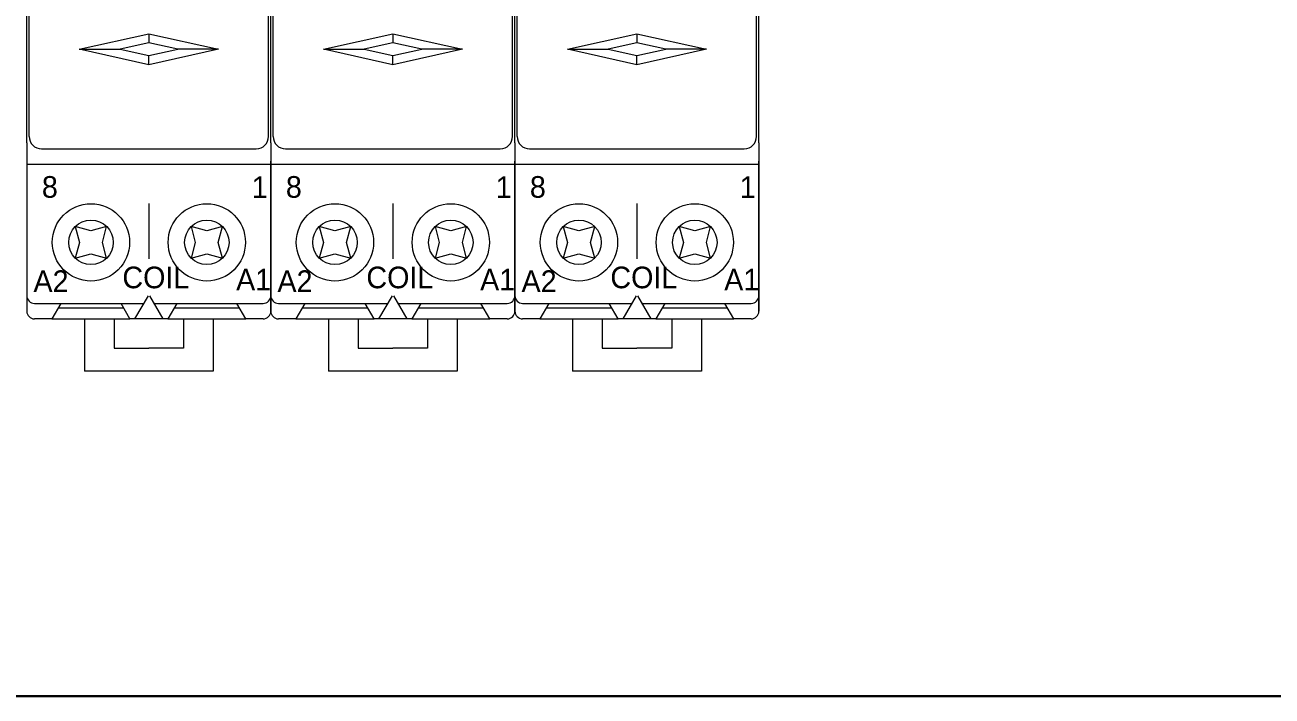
# Model space of a CAD drawing. Header units: millimetres. Extents: x -6000 to 26000, y -6000 to 26000.
# Drawn here: x 86.41 to 97.64, y -3066.75 to -3060.71 of the extents above; entities that cross this region are included whole.
import ezdxf

# ---------------------------------------------------------------- set-up
doc = ezdxf.new("R2010")
doc.units = ezdxf.units.MM
doc.header["$MEASUREMENT"] = 0
for name, color, linetype, lineweight in [('Чертеж и Рисунок_Ном._пера__1', 7, 'Continuous', 15), ('Чертеж и Рисунок_Ном._пера__21', 7, 'Continuous', 30), ('Чертеж и Рисунок_Ном._пера__7', 7, 'Continuous', 15)]:
    doc.layers.add(name, color=color, linetype=linetype, lineweight=lineweight)
doc.styles.add('СГЕНЕРИР_СТИЛЬ_3', font='arial.ttf')

msp = doc.modelspace()

# ---------------------------------------------------------------- linework, layer by layer
at = {"layer": 'Чертеж и Рисунок_Ном._пера__21', "color": 7, "linetype": 'Continuous', "lineweight": 30}
msp.add_line((82.773, -3066.752), (155.101, -3066.752), dxfattribs=at)
at = {"layer": 'Чертеж и Рисунок_Ном._пера__7', "color": 7, "linetype": 'Continuous', "lineweight": 15}
for p, q in [((88.622, -3061.77), (88.622, -3058.126)), ((90.819, -3061.77), (90.819, -3058.126)), ((93.016, -3061.77), (93.016, -3058.126)), ((86.425, -3061.77), (86.425, -3060.449)), ((86.446, -3060.922), (86.446, -3060.365)), ((88.601, -3060.922), (88.601, -3060.365)), ((88.622, -3061.77), (88.622, -3060.449)), ((88.643, -3060.922), (88.643, -3060.365)), ((90.798, -3060.922), (90.798, -3060.365)), ((90.819, -3061.77), (90.819, -3060.449)), ((90.84, -3060.922), (90.84, -3060.365)), ((92.996, -3060.922), (92.996, -3060.365)), ((86.897, -3060.928), (87.523, -3060.789)), ((87.523, -3060.789), (88.149, -3060.928)), ((87.523, -3060.789), (87.523, -3060.871)), ((89.095, -3060.928), (89.721, -3060.789)), ((89.721, -3060.789), (90.346, -3060.928)), ((89.721, -3060.789), (89.721, -3060.871)), ((91.292, -3060.928), (91.918, -3060.789)), ((91.918, -3060.789), (92.544, -3060.928)), ((91.918, -3060.789), (91.918, -3060.871)), ((86.446, -3061.714), (86.446, -3060.922)), ((87.523, -3060.871), (87.264, -3060.928)), ((87.783, -3060.928), (87.523, -3060.871)), ((88.601, -3061.714), (88.601, -3060.922)), ((88.643, -3061.714), (88.643, -3060.922)), ((89.721, -3060.871), (89.461, -3060.928)), ((89.98, -3060.928), (89.721, -3060.871)), ((90.798, -3061.714), (90.798, -3060.922)), ((90.84, -3061.714), (90.84, -3060.922)), ((91.918, -3060.871), (91.658, -3060.928)), ((92.177, -3060.928), (91.918, -3060.871)), ((92.996, -3061.714), (92.996, -3060.922)), ((87.523, -3061.068), (86.897, -3060.928)), ((86.897, -3060.928), (87.264, -3060.928)), ((87.264, -3060.928), (87.523, -3060.986)), ((88.149, -3060.928), (87.523, -3061.068)), ((87.523, -3060.986), (87.783, -3060.928)), ((87.523, -3061.068), (87.523, -3060.986)), ((88.149, -3060.928), (87.783, -3060.928)), ((89.721, -3061.068), (89.095, -3060.928)), ((89.095, -3060.928), (89.461, -3060.928)), ((89.461, -3060.928), (89.721, -3060.986)), ((90.346, -3060.928), (89.721, -3061.068)), ((89.721, -3060.986), (89.98, -3060.928)), ((89.721, -3061.068), (89.721, -3060.986)), ((90.346, -3060.928), (89.98, -3060.928)), ((91.918, -3061.068), (91.292, -3060.928)), ((91.292, -3060.928), (91.658, -3060.928)), ((91.658, -3060.928), (91.918, -3060.986)), ((92.544, -3060.928), (91.918, -3061.068)), ((91.918, -3060.986), (92.177, -3060.928)), ((91.918, -3061.068), (91.918, -3060.986)), ((92.544, -3060.928), (92.177, -3060.928)), ((86.425, -3061.77), (86.425, -3063.286)), ((88.622, -3061.77), (88.622, -3063.286)), ((88.622, -3061.77), (88.622, -3063.286)), ((90.819, -3061.77), (90.819, -3063.286)), ((90.819, -3061.77), (90.819, -3063.286)), ((93.016, -3061.77), (93.016, -3063.286)), ((86.557, -3061.825), (88.49, -3061.825)), ((88.754, -3061.825), (90.687, -3061.825)), ((90.951, -3061.825), (92.884, -3061.825)), ((86.425, -3061.937), (86.425, -3062.019)), ((88.622, -3061.965), (86.425, -3061.965)), ((88.622, -3061.965), (86.425, -3061.965)), ((86.425, -3062.019), (86.425, -3063.147)), ((88.622, -3062.019), (88.622, -3061.937)), ((88.622, -3061.937), (88.622, -3062.019)), ((90.819, -3061.965), (88.622, -3061.965)), ((90.819, -3061.965), (88.622, -3061.965)), ((88.622, -3063.147), (88.622, -3062.019)), ((88.622, -3062.019), (88.622, -3063.147)), ((90.819, -3062.019), (90.819, -3061.937)), ((90.819, -3061.937), (90.819, -3062.019)), ((93.016, -3061.965), (90.819, -3061.965)), ((93.016, -3061.965), (90.819, -3061.965)), ((90.819, -3063.147), (90.819, -3062.019)), ((90.819, -3062.019), (90.819, -3063.147)), ((93.016, -3062.019), (93.016, -3061.937)), ((93.016, -3063.147), (93.016, -3062.019)), ((87.523, -3062.318), (87.523, -3062.816)), ((89.721, -3062.318), (89.721, -3062.816)), ((91.918, -3062.318), (91.918, -3062.816)), ((86.86, -3062.525), (86.898, -3062.667)), ((87.002, -3062.563), (86.86, -3062.525)), ((87.143, -3062.525), (87.002, -3062.563)), ((87.105, -3062.667), (87.143, -3062.525)), ((88.045, -3062.563), (87.903, -3062.525)), ((87.903, -3062.525), (87.941, -3062.667)), ((88.186, -3062.525), (88.045, -3062.563)), ((88.148, -3062.667), (88.186, -3062.525)), ((89.057, -3062.525), (89.095, -3062.667)), ((89.199, -3062.563), (89.057, -3062.525)), ((89.341, -3062.525), (89.199, -3062.563)), ((89.303, -3062.667), (89.341, -3062.525)), ((90.242, -3062.563), (90.1, -3062.525)), ((90.1, -3062.525), (90.138, -3062.667)), ((90.384, -3062.525), (90.242, -3062.563)), ((90.346, -3062.667), (90.384, -3062.525)), ((91.255, -3062.525), (91.293, -3062.667)), ((91.396, -3062.563), (91.255, -3062.525)), ((91.538, -3062.525), (91.396, -3062.563)), ((91.5, -3062.667), (91.538, -3062.525)), ((92.439, -3062.563), (92.298, -3062.525)), ((92.298, -3062.525), (92.336, -3062.667)), ((92.581, -3062.525), (92.439, -3062.563)), ((92.543, -3062.667), (92.581, -3062.525)), ((86.898, -3062.667), (86.86, -3062.808)), ((87.143, -3062.808), (87.105, -3062.667)), ((87.941, -3062.667), (87.903, -3062.808)), ((88.186, -3062.808), (88.148, -3062.667)), ((89.095, -3062.667), (89.057, -3062.808)), ((89.341, -3062.808), (89.303, -3062.667)), ((90.138, -3062.667), (90.1, -3062.808)), ((90.384, -3062.808), (90.346, -3062.667)), ((91.293, -3062.667), (91.255, -3062.808)), ((91.538, -3062.808), (91.5, -3062.667)), ((92.336, -3062.667), (92.298, -3062.808)), ((92.581, -3062.808), (92.543, -3062.667)), ((86.86, -3062.808), (87.002, -3062.77)), ((87.002, -3062.77), (87.143, -3062.808)), ((87.903, -3062.808), (88.045, -3062.77)), ((88.045, -3062.77), (88.186, -3062.808)), ((89.057, -3062.808), (89.199, -3062.77)), ((89.199, -3062.77), (89.341, -3062.808)), ((90.1, -3062.808), (90.242, -3062.77)), ((90.242, -3062.77), (90.384, -3062.808)), ((91.255, -3062.808), (91.396, -3062.77)), ((91.396, -3062.77), (91.538, -3062.808)), ((92.298, -3062.808), (92.439, -3062.77)), ((92.439, -3062.77), (92.581, -3062.808)), ((86.425, -3063.147), (86.425, -3063.286)), ((87.398, -3063.355), (87.519, -3063.147)), ((87.528, -3063.147), (87.648, -3063.355)), ((88.622, -3063.286), (88.622, -3063.147)), ((88.622, -3063.147), (88.622, -3063.286)), ((89.595, -3063.355), (89.716, -3063.147)), ((89.725, -3063.147), (89.846, -3063.355)), ((90.819, -3063.286), (90.819, -3063.147)), ((90.819, -3063.147), (90.819, -3063.286)), ((91.793, -3063.355), (91.913, -3063.147)), ((91.923, -3063.147), (92.043, -3063.355)), ((93.016, -3063.286), (93.016, -3063.147)), ((86.494, -3063.216), (87.478, -3063.216)), ((86.731, -3063.216), (86.65, -3063.355)), ((87.297, -3063.258), (86.707, -3063.258)), ((87.353, -3063.355), (87.273, -3063.216)), ((87.568, -3063.216), (88.552, -3063.216)), ((87.774, -3063.216), (87.693, -3063.355)), ((88.34, -3063.258), (87.75, -3063.258)), ((88.396, -3063.355), (88.316, -3063.216)), ((88.691, -3063.216), (89.676, -3063.216)), ((88.928, -3063.216), (88.848, -3063.355)), ((89.494, -3063.258), (88.904, -3063.258)), ((89.551, -3063.355), (89.47, -3063.216)), ((89.765, -3063.216), (90.75, -3063.216)), ((89.971, -3063.216), (89.891, -3063.355)), ((90.537, -3063.258), (89.947, -3063.258)), ((90.594, -3063.355), (90.513, -3063.216)), ((90.889, -3063.216), (91.873, -3063.216)), ((91.125, -3063.216), (91.045, -3063.355)), ((91.692, -3063.258), (91.101, -3063.258)), ((91.748, -3063.355), (91.667, -3063.216)), ((91.963, -3063.216), (92.947, -3063.216)), ((92.168, -3063.216), (92.088, -3063.355)), ((92.735, -3063.258), (92.144, -3063.258)), ((92.791, -3063.355), (92.71, -3063.216)), ((86.65, -3063.355), (86.494, -3063.355)), ((86.65, -3063.355), (87.353, -3063.355)), ((86.943, -3063.355), (86.943, -3063.827)), ((87.21, -3063.355), (87.21, -3063.619)), ((87.398, -3063.355), (87.353, -3063.355)), ((87.648, -3063.355), (87.398, -3063.355)), ((87.693, -3063.355), (87.648, -3063.355)), ((87.693, -3063.355), (88.396, -3063.355)), ((87.836, -3063.355), (87.836, -3063.619)), ((88.103, -3063.355), (88.103, -3063.827)), ((88.552, -3063.355), (88.396, -3063.355)), ((88.848, -3063.355), (88.691, -3063.355)), ((88.848, -3063.355), (89.551, -3063.355)), ((89.141, -3063.355), (89.141, -3063.827)), ((89.408, -3063.355), (89.408, -3063.619)), ((89.595, -3063.355), (89.551, -3063.355)), ((89.846, -3063.355), (89.595, -3063.355)), ((89.891, -3063.355), (89.846, -3063.355)), ((89.891, -3063.355), (90.594, -3063.355)), ((90.033, -3063.355), (90.033, -3063.619)), ((90.3, -3063.355), (90.3, -3063.827)), ((90.75, -3063.355), (90.594, -3063.355)), ((91.045, -3063.355), (90.889, -3063.355)), ((91.045, -3063.355), (91.748, -3063.355)), ((91.338, -3063.355), (91.338, -3063.827)), ((91.605, -3063.355), (91.605, -3063.619)), ((91.793, -3063.355), (91.748, -3063.355)), ((92.043, -3063.355), (91.793, -3063.355)), ((92.088, -3063.355), (92.043, -3063.355)), ((92.088, -3063.355), (92.791, -3063.355)), ((92.231, -3063.355), (92.231, -3063.619)), ((92.498, -3063.355), (92.498, -3063.827)), ((92.947, -3063.355), (92.791, -3063.355)), ((87.21, -3063.619), (87.523, -3063.619)), ((87.836, -3063.619), (87.523, -3063.619)), ((89.408, -3063.619), (89.721, -3063.619)), ((90.033, -3063.619), (89.721, -3063.619)), ((91.605, -3063.619), (91.918, -3063.619)), ((92.231, -3063.619), (91.918, -3063.619)), ((88.103, -3063.827), (86.943, -3063.827)), ((90.3, -3063.827), (89.141, -3063.827)), ((92.498, -3063.827), (91.338, -3063.827))]:
    msp.add_line(p, q, dxfattribs=at)
for centre, radius in [((87.002, -3062.667), 0.348), ((88.045, -3062.667), 0.348), ((89.199, -3062.667), 0.348), ((90.242, -3062.667), 0.348), ((91.396, -3062.667), 0.348), ((92.439, -3062.667), 0.348), ((87.002, -3062.667), 0.2), ((88.045, -3062.667), 0.2), ((89.199, -3062.667), 0.2), ((90.242, -3062.667), 0.2), ((91.396, -3062.667), 0.2), ((92.439, -3062.667), 0.2)]:
    msp.add_circle(centre, radius, dxfattribs=at)
for centre, radius, start, end in [((86.557, -3061.714), 0.111, 180, 270), ((88.49, -3061.714), 0.111, 270, 0), ((88.754, -3061.714), 0.111, 180, 270), ((90.687, -3061.714), 0.111, 270, 0), ((90.951, -3061.714), 0.111, 180, 270), ((92.884, -3061.714), 0.111, 270, 0), ((86.494, -3063.147), 0.0695, 180, 270), ((88.552, -3063.147), 0.0695, 270, 0), ((88.691, -3063.147), 0.0695, 180, 270), ((90.75, -3063.147), 0.0695, 270, 0), ((90.889, -3063.147), 0.0695, 180, 270), ((92.947, -3063.147), 0.0695, 270, 0), ((86.494, -3063.286), 0.0695, 180, 270), ((88.552, -3063.286), 0.0695, 270, 0), ((88.691, -3063.286), 0.0695, 180, 270), ((90.75, -3063.286), 0.0695, 270, 0), ((90.889, -3063.286), 0.0695, 180, 270), ((92.947, -3063.286), 0.0695, 270, 0)]:
    msp.add_arc(centre, radius, start, end, dxfattribs=at)

# ---------------------------------------------------------------- texts
at = {"layer": 'Чертеж и Рисунок_Ном._пера__1', "color": 7, "linetype": 'Continuous', "lineweight": 15, "char_height": 0.19469, "attachment_point": 7, "style": 'СГЕНЕРИР_СТИЛЬ_3'}
for s, insert in [('\\A1;{\\W0.950000x;\\pql;\\fArial|b0|i0|c204|p38;8}', (86.56, -3062.268)), ('\\A1;{\\W0.950000x;\\pql;\\fArial|b0|i0|c204|p38;1}', (88.449, -3062.267)), ('\\A1;{\\W0.950000x;\\pql;\\fArial|b0|i0|c204|p38;8}', (88.757, -3062.268)), ('\\A1;{\\W0.950000x;\\pql;\\fArial|b0|i0|c204|p38;1}', (90.646, -3062.267)), ('\\A1;{\\W0.950000x;\\pql;\\fArial|b0|i0|c204|p38;8}', (90.954, -3062.268)), ('\\A1;{\\W0.950000x;\\pql;\\fArial|b0|i0|c204|p38;1}', (92.843, -3062.267)), ('\\A1;{\\W0.950000x;\\pql;\\fArial|b0|i0|c204|p38;A2}', (86.484, -3063.114)), ('\\A1;{\\W0.950000x;\\pql;\\fArial|b0|i0|c204|p38;COIL}', (87.285, -3063.083)), ('\\A1;{\\W0.950000x;\\pql;\\fArial|b0|i0|c204|p38;A1}', (88.309, -3063.1)), ('\\A1;{\\W0.950000x;\\pql;\\fArial|b0|i0|c204|p38;A2}', (88.681, -3063.114)), ('\\A1;{\\W0.950000x;\\pql;\\fArial|b0|i0|c204|p38;COIL}', (89.482, -3063.083)), ('\\A1;{\\W0.950000x;\\pql;\\fArial|b0|i0|c204|p38;A1}', (90.506, -3063.1)), ('\\A1;{\\W0.950000x;\\pql;\\fArial|b0|i0|c204|p38;A2}', (90.879, -3063.114)), ('\\A1;{\\W0.950000x;\\pql;\\fArial|b0|i0|c204|p38;COIL}', (91.679, -3063.083)), ('\\A1;{\\W0.950000x;\\pql;\\fArial|b0|i0|c204|p38;A1}', (92.704, -3063.1))]:
    msp.add_mtext(s, dxfattribs=dict(at, insert=insert))

doc.saveas('drawing.dxf')
